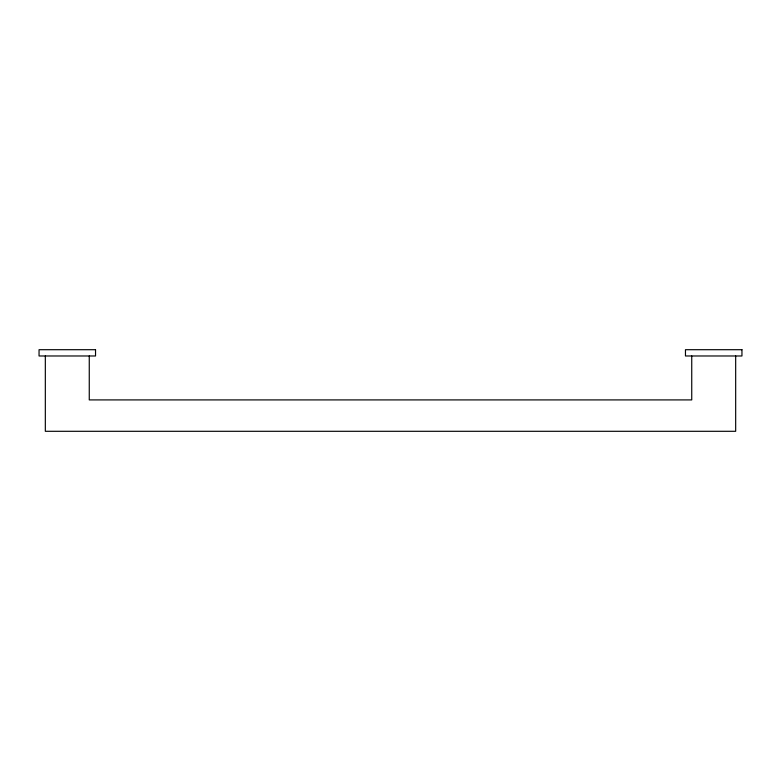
<?xml version="1.0" encoding="UTF-8"?>
<svg xmlns="http://www.w3.org/2000/svg" width="781" height="781" viewBox="0 0 781 781"><rect width="100%" height="100%" fill="white"/><g stroke="black" fill="none" stroke-linecap="round" stroke-linejoin="round"><path stroke-width="1.17" d="M735.673 355.98L735.673 431.297L45.327 431.297L45.327 355.98M691.741 355.98L691.741 399.911L89.259 399.911L89.259 355.98M95.536 349.703L39.05 349.703L39.05 355.98L95.536 355.98L95.536 349.703M741.95 349.703L685.464 349.703L685.464 355.98L741.95 355.98L741.95 349.703"/></g></svg>
